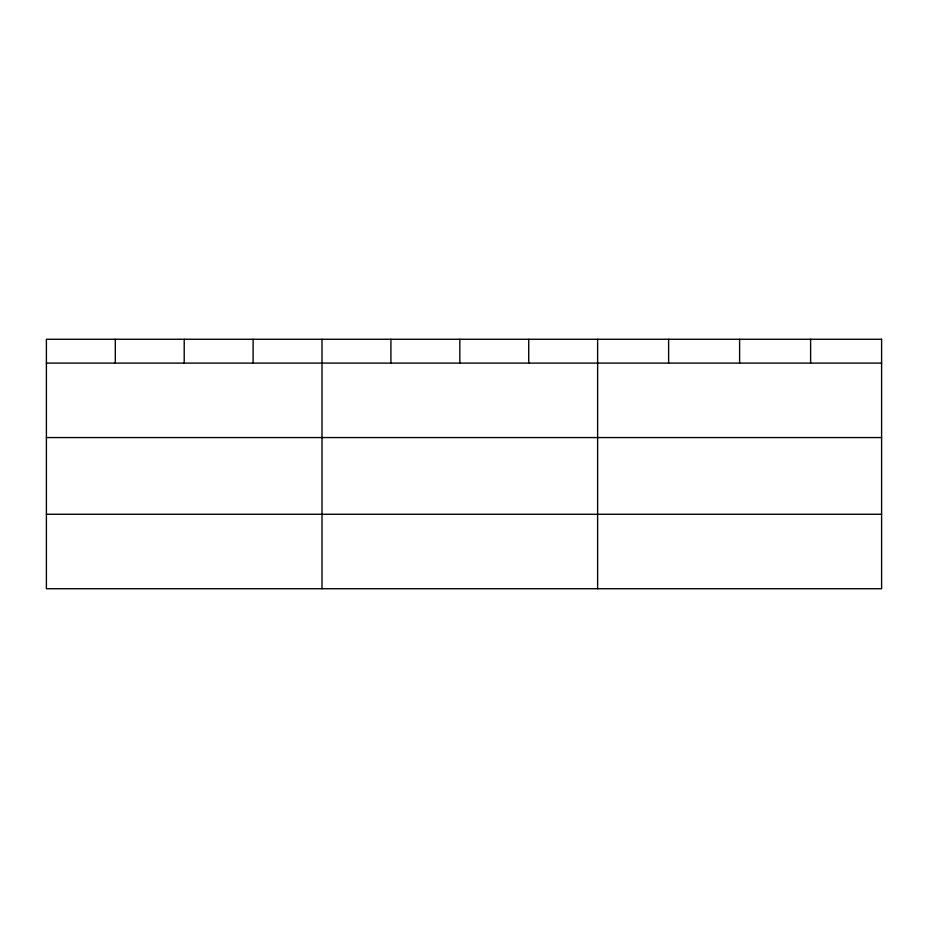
<?xml version="1.0" encoding="UTF-8"?>
<svg xmlns="http://www.w3.org/2000/svg" width="928" height="928" viewBox="0 0 928 928"><rect width="100%" height="100%" fill="white"/><g stroke="black" fill="none" stroke-linecap="round" stroke-linejoin="round"><path stroke-width="1.39" d="M46.4 363.103L881.6 363.103M46.4 437.564L881.6 437.564M46.4 514.274L881.6 514.274M810.608 339.265L810.608 363.103M739.616 339.265L739.616 363.103M668.624 339.265L668.624 363.103M597.632 339.265L597.632 588.735M528.728 339.265L528.728 363.103M459.824 339.265L459.824 363.103M390.92 339.265L390.92 363.103M322.016 339.265L322.016 588.735M253.112 339.265L253.112 363.103M184.208 339.265L184.208 363.103M115.304 339.265L115.304 363.103M881.6 339.265L46.4 339.265L46.4 588.735L881.6 588.735L881.6 339.265"/></g></svg>
